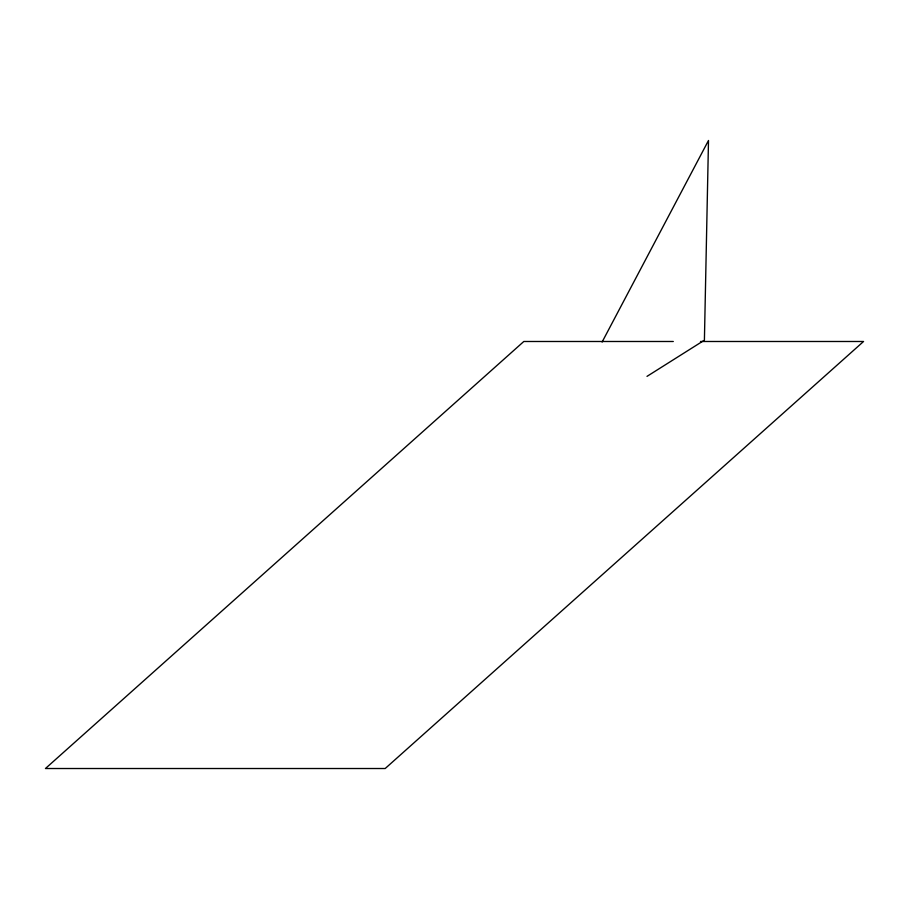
<?xml version="1.0" encoding="UTF-8"?>
<svg xmlns="http://www.w3.org/2000/svg" width="909" height="909" viewBox="0 0 909 909"><rect width="100%" height="100%" fill="white"/><g stroke="black" fill="none" stroke-linecap="round" stroke-linejoin="round"><path stroke-width="1.36" d="M602.099 342.057L708.497 140.486L704.407 340.182L647.003 376.371M673.296 341.489L523.811 341.489L45.45 768.514L385.189 768.514L863.55 341.489L700.475 341.489"/></g></svg>
